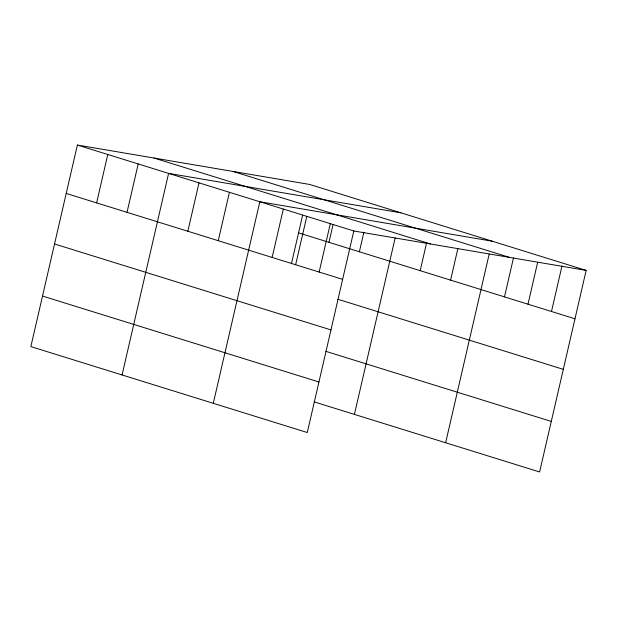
<?xml version="1.0" encoding="UTF-8"?>
<svg xmlns="http://www.w3.org/2000/svg" width="617" height="617" viewBox="0 0 617 617"><rect width="100%" height="100%" fill="white"/><g stroke="black" fill="none" stroke-linecap="round" stroke-linejoin="round"><path stroke-width="0.93" d="M77.387 145.034L30.85 346.6L307.274 432.532L353.803 230.966L77.387 145.034L309.726 184.468L586.15 270.4L539.613 471.966L314.169 401.883M96.614 202.885L107.79 154.489M127.025 212.333L138.2 163.945M122.066 374.959L168.603 173.392L400.95 212.826M187.838 231.244L199.006 182.848M218.241 240.692L229.416 192.296M213.289 403.31L259.819 201.751L492.165 241.185M272.143 257.451L283.319 209.055M291.425 263.752L302.638 215.179M295.643 264.755L306.811 216.359M319.136 272.058L330.311 223.662M328.961 242.319L333.049 224.634M359.372 251.767L363.883 232.223M354.413 414.393L395.15 237.954M420.185 270.678L426.625 242.751M450.587 280.126L457.891 248.481M445.636 442.744L489.158 254.212M504.49 296.885L513.514 257.798M527.982 304.189L537.654 262.31M551.482 311.492L562.01 265.888M353.803 230.966L586.15 270.4M233.056 171.457L509.472 257.389M154.057 158.052L430.481 243.977M298.559 232.864L574.975 318.796M66.212 193.43L342.636 279.362M337.861 299.26L563.306 369.344M54.543 243.977L330.959 329.91M325.838 351.335L551.282 421.419M42.519 296.052L318.943 381.985"/></g></svg>
